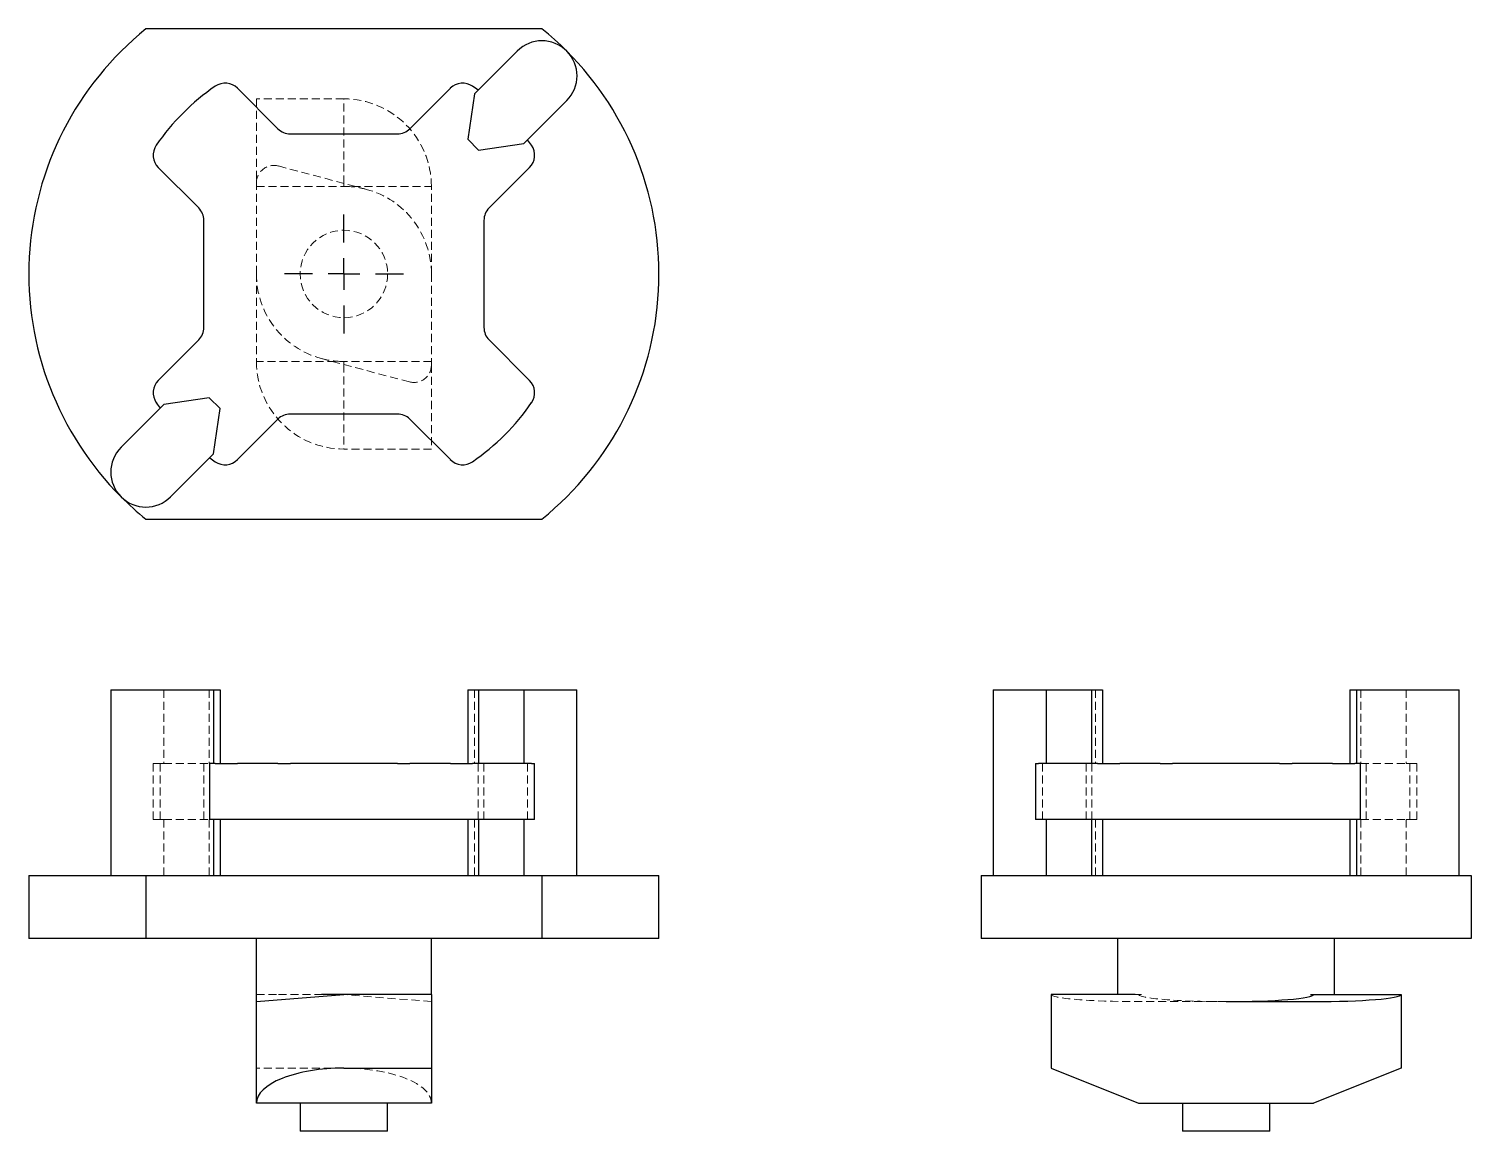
# Model space of a CAD drawing. Header units: millimetres. Extents: x 33 to 262, y 22 to 197.
import ezdxf

# ---------------------------------------------------------------- set-up
doc = ezdxf.new("R2010")
doc.units = ezdxf.units.MM
doc.linetypes.add('HIDDEN', pattern=[1.905, 1.27, -0.635])
doc.layers.add('10', color=7, linetype='Continuous')

# ---------------------------------------------------------------- blocks, each defined once
blk = doc.blocks.new('SW_CENTERMARKSYMBOL_0')
at = {"layer": '10', "color": 0}
for p, q in [((0, 5), (0, 9.44)), ((0, 0), (0, 2.5)), ((-5, 0), (-9.44, 0)), ((0, 0), (-2.5, 0)), ((0, 0), (0, -2.5)), ((0, 0), (2.5, 0)), ((5, 0), (9.44, 0)), ((0, -5), (0, -9.44))]:
    blk.add_line(p, q, dxfattribs=at)

msp = doc.modelspace()

# ---------------------------------------------------------------- linework, layer by layer
at = {"color": 7, "linetype": 'Continuous', "lineweight": 25}
for p, q in [((114.43, 196.89), (51.57, 196.89)), ((110.5, 193.36), (103.7, 186.56)), ((66.11, 187.46), (72.53, 181.04)), ((93.47, 181.04), (99.89, 187.46)), ((103.7, 186.56), (102.64, 179.37)), ((111.56, 178.7), (118.36, 185.5)), ((74.5, 180.22), (91.5, 180.22)), ((102.64, 179.37), (104.37, 177.64)), ((104.37, 177.64), (111.56, 178.7)), ((59.96, 168.47), (53.54, 174.89)), ((112.46, 174.89), (106.04, 168.47)), ((60.78, 149.5), (60.78, 166.5)), ((105.22, 166.5), (105.22, 149.5)), ((53.54, 141.11), (59.96, 147.53)), ((106.04, 147.53), (112.46, 141.11)), ((61.63, 138.36), (54.44, 137.3)), ((63.36, 136.63), (61.63, 138.36)), ((54.44, 137.3), (47.64, 130.5)), ((62.3, 129.44), (63.36, 136.63)), ((91.5, 135.78), (74.5, 135.78)), ((72.53, 134.96), (66.11, 128.54)), ((99.89, 128.54), (93.47, 134.96)), ((55.5, 122.64), (62.3, 129.44)), ((51.57, 119.11), (114.43, 119.11)), ((46.02, 92), (46.02, 62.56)), ((46.02, 92), (55.5, 92)), ((55.5, 92), (62.3, 92)), ((62.3, 92), (62.3, 80.33)), ((62.3, 92), (63.36, 92)), ((63.36, 92), (63.36, 80.33)), ((102.64, 92), (102.64, 80.33)), ((102.64, 92), (104.37, 92)), ((104.37, 92), (104.37, 80.33)), ((104.37, 92), (111.56, 92)), ((111.56, 92), (111.56, 80.33)), ((111.56, 92), (118.36, 92)), ((118.36, 92), (119.98, 92)), ((119.98, 62.56), (119.98, 92)), ((186.02, 92), (186.02, 62.56)), ((186.02, 92), (187.64, 92)), ((187.64, 92), (194.44, 92)), ((194.44, 92), (194.44, 80.33)), ((194.44, 92), (201.63, 92)), ((201.63, 92), (201.63, 80.33)), ((201.63, 92), (203.36, 92)), ((203.36, 92), (203.36, 80.33)), ((242.64, 92), (242.64, 80.33)), ((242.64, 92), (243.7, 92)), ((243.7, 92), (243.7, 80.33)), ((243.7, 92), (250.5, 92)), ((250.5, 92), (259.98, 92)), ((259.98, 62.56), (259.98, 92)), ((61.7, 71.44), (61.7, 80.33)), ((62.58, 80.33), (61.7, 80.33)), ((62.58, 80.33), (66.11, 80.33)), ((72.53, 80.33), (66.11, 80.33)), ((72.53, 80.33), (74.5, 80.33)), ((91.5, 80.33), (74.5, 80.33)), ((91.5, 80.33), (93.47, 80.33)), ((99.89, 80.33), (93.47, 80.33)), ((99.89, 80.33), (103.42, 80.33)), ((112.78, 80.33), (103.42, 80.33)), ((112.78, 80.33), (113.27, 80.33)), ((113.27, 71.44), (113.27, 80.33)), ((192.73, 80.33), (192.73, 71.44)), ((192.73, 80.33), (193.22, 80.33)), ((202.58, 80.33), (193.22, 80.33)), ((202.58, 80.33), (206.11, 80.33)), ((212.53, 80.33), (206.11, 80.33)), ((212.53, 80.33), (214.5, 80.33)), ((231.5, 80.33), (214.5, 80.33)), ((231.5, 80.33), (233.47, 80.33)), ((239.89, 80.33), (233.47, 80.33)), ((239.89, 80.33), (243.42, 80.33)), ((244.3, 80.33), (243.42, 80.33)), ((244.3, 80.33), (244.3, 71.44)), ((62.58, 71.44), (61.7, 71.44)), ((62.3, 71.44), (62.3, 62.56)), ((66.11, 71.44), (62.58, 71.44)), ((63.36, 71.44), (63.36, 62.56)), ((72.53, 71.44), (66.11, 71.44)), ((74.5, 71.44), (72.53, 71.44)), ((91.5, 71.44), (74.5, 71.44)), ((93.47, 71.44), (91.5, 71.44)), ((99.89, 71.44), (93.47, 71.44)), ((103.42, 71.44), (99.89, 71.44)), ((102.64, 71.44), (102.64, 62.56)), ((112.78, 71.44), (103.42, 71.44)), ((104.37, 71.44), (104.37, 62.56)), ((111.56, 71.44), (111.56, 62.56)), ((113.27, 71.44), (112.78, 71.44)), ((193.22, 71.44), (192.73, 71.44)), ((202.58, 71.44), (193.22, 71.44)), ((194.44, 71.44), (194.44, 62.56)), ((201.63, 71.44), (201.63, 62.56)), ((206.11, 71.44), (202.58, 71.44)), ((203.36, 71.44), (203.36, 62.56)), ((212.53, 71.44), (206.11, 71.44)), ((214.5, 71.44), (212.53, 71.44)), ((231.5, 71.44), (214.5, 71.44)), ((233.47, 71.44), (231.5, 71.44)), ((239.89, 71.44), (233.47, 71.44)), ((243.42, 71.44), (239.89, 71.44)), ((242.64, 71.44), (242.64, 62.56)), ((244.3, 71.44), (243.42, 71.44)), ((243.7, 71.44), (243.7, 62.56)), ((33, 62.56), (33, 52.56)), ((33, 62.56), (47.64, 62.56)), ((47.64, 62.56), (51.57, 62.56)), ((51.57, 62.56), (51.57, 52.56)), ((51.57, 62.56), (114.43, 62.56)), ((114.43, 62.56), (114.43, 52.56)), ((114.43, 62.56), (133, 62.56)), ((133, 52.56), (133, 62.56)), ((184.11, 62.56), (184.11, 52.56)), ((184.11, 62.56), (258.36, 62.56)), ((258.36, 62.56), (261.89, 62.56)), ((261.89, 62.56), (261.89, 52.56)), ((51.57, 52.56), (33, 52.56)), ((114.43, 52.56), (51.57, 52.56)), ((69.11, 42.56), (69.11, 52.56)), ((96.89, 43.67), (96.89, 52.56)), ((133, 52.56), (114.43, 52.56)), ((261.89, 52.56), (184.11, 52.56)), ((205.78, 52.56), (205.78, 43.67)), ((240.22, 43.67), (240.22, 52.56)), ((69.11, 42.56), (83, 43.67)), ((83, 43.67), (79.44, 43.67)), ((96.89, 43.67), (83, 43.67)), ((96.89, 43.67), (96.89, 32)), ((195.22, 43.67), (195.22, 32)), ((208.56, 43.67), (195.22, 43.67)), ((236.42, 43.67), (237.37, 43.67)), ((237.37, 43.67), (250.78, 43.67)), ((250.78, 43.67), (250.78, 32)), ((69.11, 26.44), (69.11, 42.56)), ((223, 42.56), (236.89, 42.56)), ((83, 32), (96.89, 32)), ((96.89, 32), (96.89, 26.44)), ((195.22, 32), (209.11, 26.44)), ((250.78, 32), (236.89, 26.44)), ((96.89, 26.44), (69.11, 26.44)), ((76.06, 26.44), (76.06, 22)), ((89.94, 22), (89.94, 26.44)), ((209.11, 26.44), (236.89, 26.44)), ((216.06, 26.44), (216.06, 22)), ((229.94, 22), (229.94, 26.44)), ((89.94, 22), (76.06, 22)), ((229.94, 22), (216.06, 22))]:
    msp.add_line(p, q, dxfattribs=at)
at = {"color": 7, "linetype": 'HIDDEN', "lineweight": 18}
for p, q in [((83, 185.78), (69.11, 185.78)), ((69.11, 185.78), (69.11, 172.44)), ((83, 172.37), (83, 185.78)), ((72.6, 175.13), (86.56, 171.42)), ((69.11, 158), (69.11, 172.44)), ((69.11, 171.89), (96.89, 171.89)), ((83, 171.89), (83, 172.37)), ((96.89, 158), (96.89, 171.89)), ((69.11, 158), (69.11, 144.11)), ((96.89, 158), (96.89, 143.56)), ((93.4, 140.87), (79.44, 144.58)), ((96.89, 144.11), (69.11, 144.11)), ((83, 144.11), (83, 143.63)), ((83, 143.63), (83, 130.22)), ((96.89, 143.56), (96.89, 130.22)), ((96.89, 130.22), (83, 130.22)), ((54.44, 92), (54.44, 80.33)), ((61.63, 92), (61.63, 80.33)), ((103.7, 92), (103.7, 80.33)), ((202.3, 92), (202.3, 80.33)), ((244.37, 92), (244.37, 80.33)), ((251.56, 92), (251.56, 80.33)), ((52.73, 80.33), (53.22, 80.33)), ((52.73, 80.33), (52.73, 71.44)), ((53.84, 80.33), (53.22, 80.33)), ((53.84, 80.33), (54.44, 80.33)), ((53.84, 80.33), (53.84, 71.44)), ((54.44, 80.33), (61.63, 80.33)), ((60.78, 71.44), (60.78, 80.33)), ((61.63, 80.33), (61.7, 80.33)), ((104.3, 71.44), (104.3, 80.33)), ((105.22, 80.33), (105.22, 71.44)), ((112.16, 80.33), (112.16, 71.44)), ((193.84, 71.44), (193.84, 80.33)), ((200.78, 71.44), (200.78, 80.33)), ((201.7, 80.33), (201.7, 71.44)), ((244.3, 80.33), (244.37, 80.33)), ((244.37, 80.33), (251.56, 80.33)), ((245.22, 80.33), (245.22, 71.44)), ((251.56, 80.33), (252.16, 80.33)), ((252.16, 71.44), (252.16, 80.33)), ((252.78, 80.33), (252.16, 80.33)), ((252.78, 80.33), (253.27, 80.33)), ((253.27, 71.44), (253.27, 80.33)), ((53.22, 71.44), (52.73, 71.44)), ((53.84, 71.44), (53.22, 71.44)), ((53.84, 71.44), (54.44, 71.44)), ((54.44, 71.44), (54.44, 62.56)), ((54.44, 71.44), (61.63, 71.44)), ((61.63, 71.44), (61.7, 71.44)), ((61.63, 71.44), (61.63, 62.56)), ((103.7, 71.44), (103.7, 62.56)), ((202.3, 71.44), (202.3, 62.56)), ((244.3, 71.44), (244.37, 71.44)), ((244.37, 71.44), (244.37, 62.56)), ((244.37, 71.44), (251.56, 71.44)), ((251.56, 71.44), (252.16, 71.44)), ((251.56, 71.44), (251.56, 62.56)), ((252.78, 71.44), (252.16, 71.44)), ((253.27, 71.44), (252.78, 71.44)), ((69.11, 43.67), (72.6, 43.67)), ((72.6, 43.67), (79.44, 43.67)), ((96.89, 42.56), (83, 43.67)), ((208.56, 43.67), (208.63, 43.67)), ((209.11, 43.67), (208.63, 43.67)), ((209.58, 43.67), (209.11, 43.67)), ((223, 42.56), (209.11, 42.56)), ((83, 32), (69.11, 32))]:
    msp.add_line(p, q, dxfattribs=at)
msp.add_circle((83, 158), 6.94, dxfattribs=at)
at = {"color": 7, "linetype": 'Continuous', "lineweight": 25}
for centre, radius, start, end in [((83, 158), 50, 128.9424, 225), ((83, 158), 50, 45, 51.0576), ((114.43, 189.43), 5.56, 315, 135), ((83, 158), 50, 308.9424, 45), ((83, 158), 36.11, 124.436, 145.564), ((64.15, 185.49), 2.78, 45, 124.436), ((101.85, 185.49), 2.78, 55.564, 135), ((83, 158), 36.11, 53.8499, 55.564), ((74.5, 183), 2.78, 225, 270), ((91.5, 183), 2.78, 270, 315), ((83, 158), 36.11, 34.436, 36.1501), ((55.51, 176.85), 2.78, 145.564, 225), ((110.49, 176.85), 2.78, 315, 34.436), ((58, 166.5), 2.78, 0, 45), ((108, 166.5), 2.78, 135, 180), ((58, 149.5), 2.78, 315, 0), ((108, 149.5), 2.78, 180, 225), ((55.51, 139.15), 2.78, 135, 214.436), ((110.49, 139.15), 2.78, 325.564, 45), ((83, 158), 36.11, 214.436, 216.1501), ((83, 158), 36.11, 304.436, 325.564), ((74.5, 133), 2.78, 90, 135), ((91.5, 133), 2.78, 45, 90), ((51.57, 126.57), 5.56, 135, 315), ((83, 158), 36.11, 233.8499, 235.564), ((64.15, 130.51), 2.78, 235.564, 315), ((101.85, 130.51), 2.78, 225, 304.436), ((83, 158), 50, 225, 231.0576)]:
    msp.add_arc(centre, radius, start, end, dxfattribs=at)
at = {"color": 7, "linetype": 'HIDDEN', "lineweight": 18}
for centre, radius, start, end in [((83, 171.89), 13.89, 0, 90), ((71.89, 172.44), 2.78, 75.1372, 180), ((83, 158), 13.89, 75.1372, 90), ((83, 158), 13.89, 0, 75.1372), ((83, 158), 13.89, 180, 255.1372), ((83, 158), 13.89, 255.1372, 270), ((83, 144.11), 13.89, 180, 270), ((94.11, 143.56), 2.78, 255.1372, 0)]:
    msp.add_arc(centre, radius, start, end, dxfattribs=at)
for centre, ratio, start_param, end_param in [((209.11, 43.67), 0.08, 3.141593, 4.712389), ((223, 43.67), 0.08, 3.141593, 4.712389), ((83, 26.44), 0.4, 0, 1.570796)]:
    msp.add_ellipse(centre, major_axis=(13.89, 0), ratio=ratio, start_param=start_param, end_param=end_param, dxfattribs=at)
at = {"color": 7, "linetype": 'Continuous', "lineweight": 25}
for centre, ratio, start_param, end_param in [((223, 43.67), 0.08, 4.712389, 6.283185), ((236.89, 43.67), 0.08, 4.712389, 6.283185), ((83, 26.44), 0.4, 1.570796, 3.141593)]:
    msp.add_ellipse(centre, major_axis=(13.89, 0), ratio=ratio, start_param=start_param, end_param=end_param, dxfattribs=at)

# ---------------------------------------------------------------- block references
at = {"layer": '10'}
msp.add_blockref('SW_CENTERMARKSYMBOL_0', (83, 158), dxfattribs=at)

doc.saveas('drawing.dxf')
